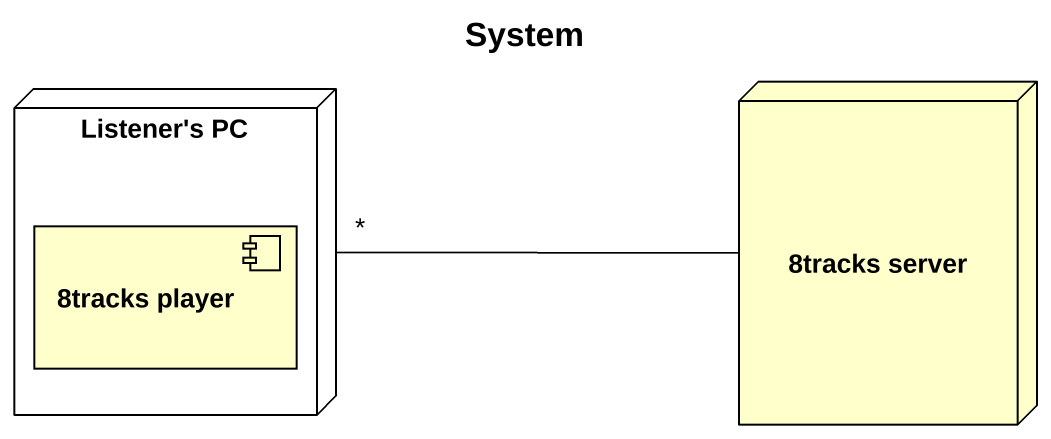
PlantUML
@startuml
title System
node "Listener's PC" as Listener_s_PC {
  component "8tracks player" as c8tracks_player
}
node "8tracks server" as n8tracks_server
Listener_s_PC "*" -right- n8tracks_server
@enduml
